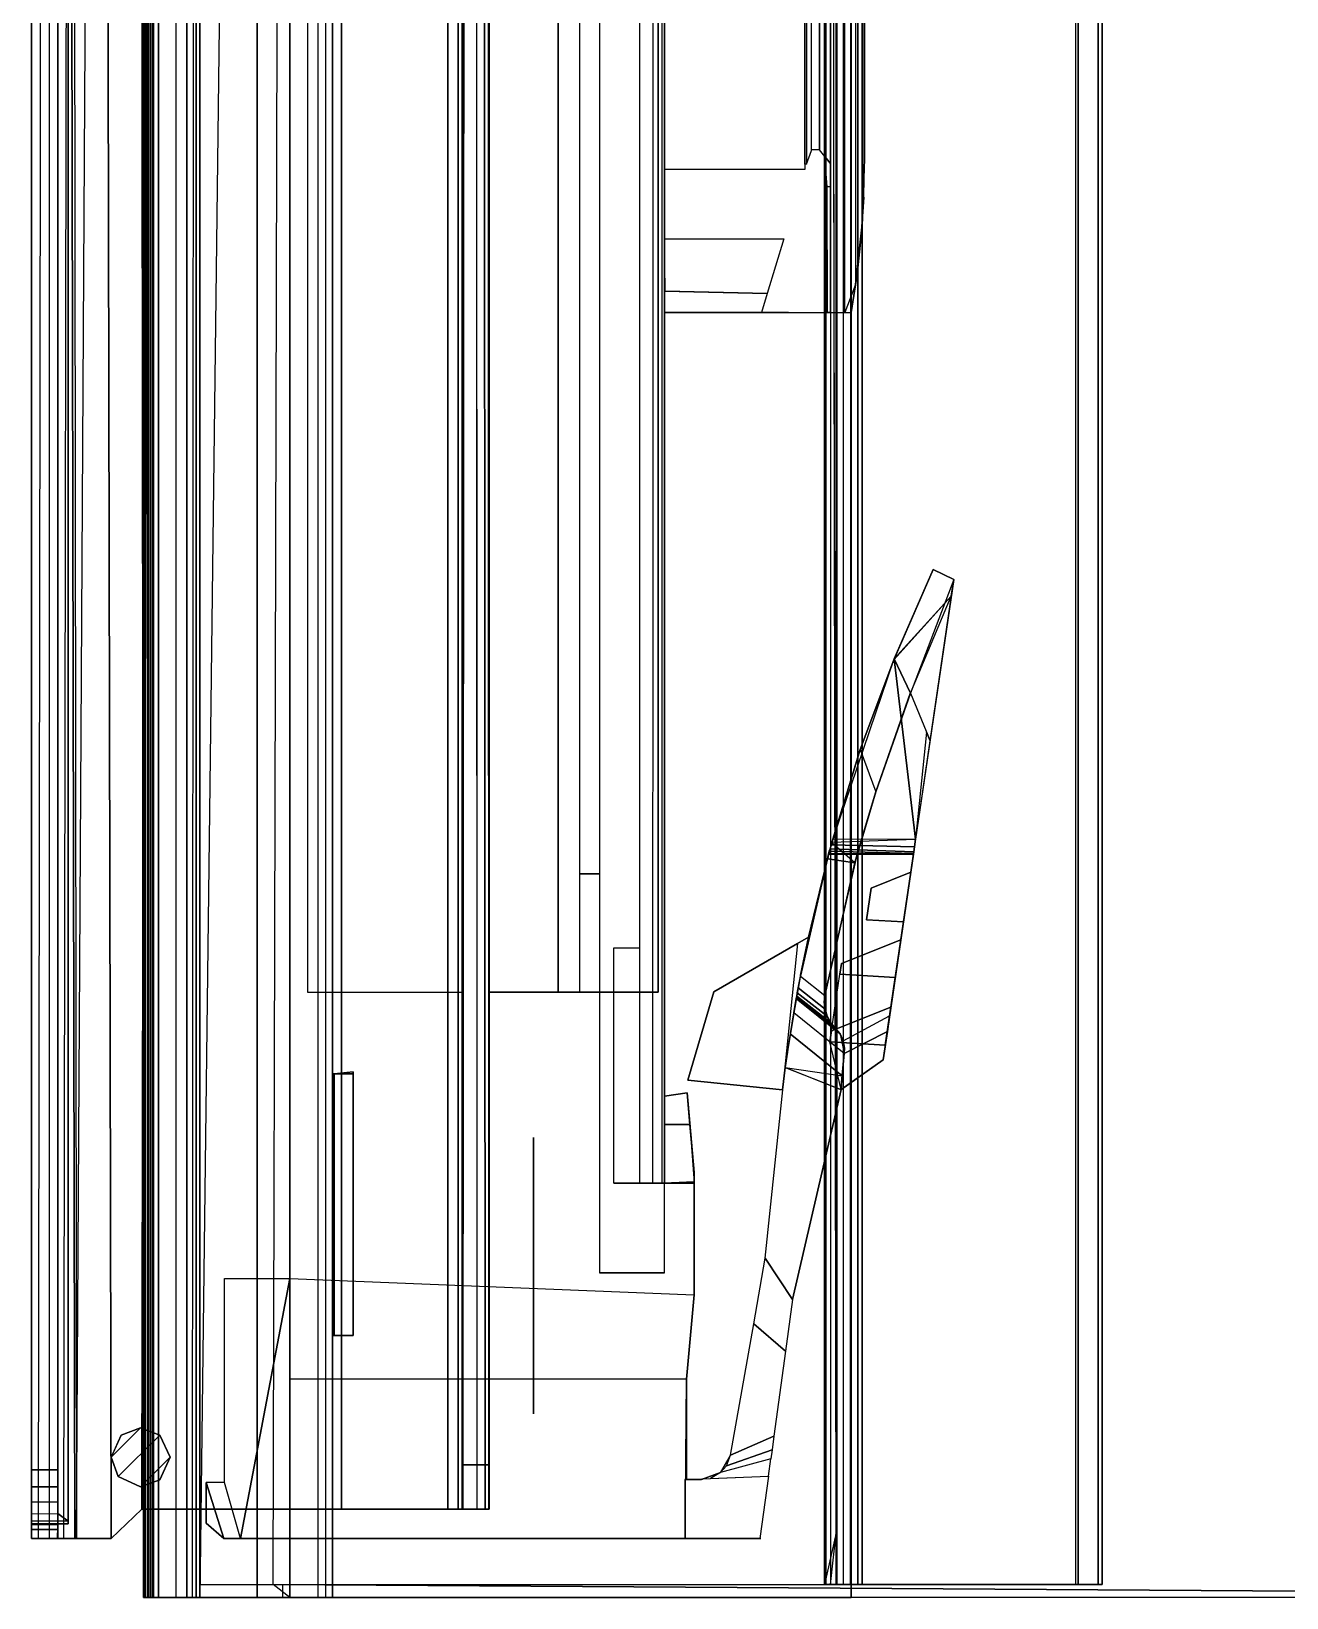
# Model space of a CAD drawing. Extents: x -13 to 157, y -487 to -35.
# Drawn here: x -13 to 72, y -486.6 to -380.6 of the extents above; entities that cross this region are included whole.
import ezdxf

# ---------------------------------------------------------------- set-up
doc = ezdxf.new("R2010")
doc.units = 0
doc.header["$MEASUREMENT"] = 0
doc.layers.add('3D', color=12, linetype='Continuous', true_color=0xca0707)

msp = doc.modelspace()

# ---------------------------------------------------------------- linework, layer by layer
at = {"layer": '3D'}
for points in [[(25.44, -34.61, 22.24), (25.44, -437.61, 22.24), (24.11, -437.61, 22.24), (24.16, -34.61, 22.24)], [(29.84, -34.61, 18.44), (25.44, -34.61, 18.44), (25.44, -464.61, 18.44), (29.84, -464.61, 18.44)], [(29.84, -34.61, 18.45), (25.44, -34.61, 18.45), (25.44, -464.61, 18.45), (29.84, -464.61, 18.45)], [(29.23, -34.61, 39.65), (28.14, -34.61, 40.04), (28.14, -458.54, 40.04), (29.06, -458.54, 39.77)], [(29.66, -458.54, 39.11), (29.06, -458.54, 39.77), (29.23, -34.61, 39.65), (29.66, -34.61, 39.11)], [(29.84, -34.61, 38.34), (29.66, -34.61, 39.11), (29.66, -458.54, 39.11), (29.84, -458.54, 38.34)], [(-1.63, -486.61, 41.64), (-1.63, -486.61, 31.21), (-1.63, -51.11, 31.21), (3.82, -44.5, 40.04)], [(-1.63, -486.61, 585.64), (-1.63, -486.61, 575.21), (-1.63, -51.11, 575.21), (3.82, -44.5, 584.04)], [(-5.43, -46.61, 584.53), (-5.93, -46.61, 656.85), (-5.43, -486.61, 656.61), (-5.43, -486.61, 584.53)], [(-5.43, -46.61, 23.82), (-5.43, -46.61, 150.61), (-5.43, -486.61, 150.61), (-5.43, -486.61, 40.53)], [(-5.14, -46.61, 151.32), (-5.43, -46.61, 150.61), (-5.43, -486.61, 150.61), (-5.14, -486.61, 151.32)], [(-5.43, -486.61, 23.82), (-4.93, -486.61, 23.31), (-4.93, -46.61, 23.31), (-5.43, -46.61, 23.82)], [(-5.43, -486.61, 26.84), (-5.43, -486.61, 38.1), (-5.43, -46.61, 38.1), (-5.43, -46.61, 23.82)], [(-5.43, -46.61, 38.1), (-5.39, -46.61, 38.41), (-5.39, -486.61, 38.41), (-5.43, -486.61, 38.1)], [(-5.39, -486.61, 40.22), (-5.43, -486.61, 40.53), (-5.43, -46.61, 40.53), (-5.39, -46.61, 40.22)], [(-5.43, -486.61, 23.82), (-5.43, -486.61, 26.84), (-4.42, -46.61, 26.91), (-4.42, -46.61, 23.82)], [(-5.14, -46.61, 657.32), (-5.43, -46.61, 656.61), (-5.43, -486.61, 656.61), (-5.14, -486.61, 657.32)], [(-5.43, -486.61, 567.82), (-4.93, -486.61, 567.31), (-4.93, -46.61, 567.31), (-5.43, -46.61, 567.82)], [(-5.43, -486.61, 570.84), (-5.43, -486.61, 582.1), (-5.43, -46.61, 582.1), (-5.43, -46.61, 567.82)], [(-5.43, -46.61, 582.1), (-5.39, -46.61, 582.41), (-5.39, -486.61, 582.41), (-5.43, -486.61, 582.1)], [(-5.39, -486.61, 584.22), (-5.43, -486.61, 584.53), (-5.43, -46.61, 584.53), (-5.39, -46.61, 584.22)], [(-5.43, -486.61, 567.82), (-5.43, -486.61, 570.84), (-4.42, -46.61, 570.91), (-4.42, -46.61, 567.82)], [(-5.39, -486.61, 38.41), (-5.27, -486.61, 38.7), (-5.27, -46.61, 38.7), (-5.39, -46.61, 38.41)], [(-5.27, -46.61, 39.93), (-5.39, -46.61, 40.22), (-5.39, -486.61, 40.22), (-5.27, -486.61, 39.93)], [(-5.39, -486.61, 582.41), (-5.27, -486.61, 582.7), (-5.27, -46.61, 582.7), (-5.39, -46.61, 582.41)], [(-5.27, -46.61, 583.93), (-5.39, -46.61, 584.22), (-5.39, -486.61, 584.22), (-5.27, -486.61, 583.93)], [(-5.27, -46.61, 38.7), (-5.08, -46.61, 38.95), (-5.08, -486.61, 38.95), (-5.27, -486.61, 38.7)], [(-5.08, -486.61, 39.67), (-5.27, -486.61, 39.93), (-5.27, -46.61, 39.93), (-5.08, -46.61, 39.68)], [(-5.27, -46.61, 582.7), (-5.08, -46.61, 582.95), (-5.08, -486.61, 582.95), (-5.27, -486.61, 582.7)], [(-5.08, -486.61, 583.67), (-5.27, -486.61, 583.93), (-5.27, -46.61, 583.93), (-5.08, -46.61, 583.68)], [(-4.43, -486.61, 151.61), (-5.14, -486.61, 151.32), (-5.14, -46.61, 151.32), (-4.43, -46.61, 151.62)], [(-4.43, -486.61, 657.61), (-5.14, -486.61, 657.32), (-5.14, -46.61, 657.32), (-4.43, -46.61, 657.62)], [(-5.08, -486.61, 38.95), (-4.83, -486.61, 39.14), (-4.83, -46.61, 39.14), (-5.08, -46.61, 38.95)], [(-4.83, -46.61, 39.49), (-5.08, -46.61, 39.68), (-5.08, -486.61, 39.67), (-4.83, -486.61, 39.49)], [(-5.08, -486.61, 582.95), (-4.83, -486.61, 583.14), (-4.83, -46.61, 583.14), (-5.08, -46.61, 582.95)], [(-4.83, -46.61, 583.49), (-5.08, -46.61, 583.68), (-5.08, -486.61, 583.67), (-4.83, -486.61, 583.49)], [(-4.93, -46.61, 23.31), (-4.42, -46.61, 23.82), (-4.42, -486.61, 23.82), (-4.93, -486.61, 23.31)], [(-4.93, -46.61, 567.31), (-4.42, -46.61, 567.82), (-4.42, -486.61, 567.82), (-4.93, -486.61, 567.31)], [(-4.83, -46.61, 39.14), (-4.76, -46.61, 39.21), (-4.76, -486.61, 39.21), (-4.83, -486.61, 39.14)], [(-4.76, -486.61, 39.41), (-4.83, -486.61, 39.49), (-4.83, -46.61, 39.49), (-4.76, -46.61, 39.41)], [(-4.83, -46.61, 583.14), (-4.76, -46.61, 583.21), (-4.76, -486.61, 583.21), (-4.83, -486.61, 583.14)], [(-4.76, -486.61, 583.41), (-4.83, -486.61, 583.49), (-4.83, -46.61, 583.49), (-4.76, -46.61, 583.41)], [(-4.76, -486.61, 39.21), (-4.73, -486.61, 39.31), (-4.73, -46.61, 39.31), (-4.76, -46.61, 39.21)], [(-4.73, -46.61, 39.31), (-4.76, -46.61, 39.41), (-4.76, -486.61, 39.41), (-4.73, -486.61, 39.31)], [(-4.76, -486.61, 583.21), (-4.73, -486.61, 583.31), (-4.73, -46.61, 583.31), (-4.76, -46.61, 583.21)], [(-4.73, -46.61, 583.31), (-4.76, -46.61, 583.41), (-4.76, -486.61, 583.41), (-4.73, -486.61, 583.31)], [(-4.43, -46.61, 151.62), (2.27, -46.81, 151.62), (2.27, -486.61, 151.61), (-4.43, -486.61, 151.61)], [(-4.43, -46.61, 657.62), (2.27, -46.81, 657.62), (2.27, -486.61, 657.61), (-4.43, -486.61, 657.61)], [(-4.42, -486.61, 26.91), (-3.23, -486.61, 26.91), (-3.23, -46.61, 26.91), (-4.42, -46.61, 26.91)], [(-4.42, -486.61, 23.82), (-4.42, -486.61, 26.91), (-4.42, -46.61, 26.91), (-4.42, -46.61, 23.82)], [(-4.42, -486.61, 570.91), (-3.23, -486.61, 570.91), (-3.23, -46.61, 570.91), (-4.42, -46.61, 570.91)], [(-4.42, -486.61, 567.82), (-4.42, -486.61, 570.91), (-4.42, -46.61, 570.91), (-4.42, -46.61, 567.82)], [(4.47, -46.61, 587.21), (139.47, -46.61, 587.21), (139.47, -486.61, 587.21), (3.35, -485.71, 586.11)], [(4.47, -46.61, 579.21), (139.47, -46.61, 579.21), (139.47, -486.61, 579.21), (3.35, -485.71, 578.11)], [(4.47, -46.61, 35.21), (139.47, -46.61, 35.21), (139.47, -486.61, 35.21), (3.35, -485.71, 34.11)], [(4.47, -46.61, 43.21), (139.47, -46.61, 43.21), (139.47, -486.61, 43.21), (3.35, -485.71, 42.11)], [(4.47, -46.61, 35.21), (4.47, -46.61, 43.21), (4.47, -486.61, 43.21), (4.47, -486.61, 35.21)], [(42.47, -46.61, 35.21), (4.47, -46.61, 35.21), (4.47, -486.61, 35.21), (42.47, -486.61, 35.21)], [(42.47, -486.61, 43.21), (4.47, -486.61, 43.21), (4.47, -46.61, 43.21), (42.47, -46.61, 43.21)], [(4.47, -46.61, 579.21), (4.47, -46.61, 587.21), (4.47, -486.61, 587.21), (4.47, -486.61, 579.21)], [(42.47, -46.61, 579.21), (4.47, -46.61, 579.21), (4.47, -486.61, 579.21), (42.47, -486.61, 579.21)], [(4.47, -46.61, 35.21), (4.47, -46.61, 43.21), (4.47, -486.61, 43.21), (4.47, -486.61, 35.21)], [(29.84, -46.61, 18.44), (29.84, -46.61, 38.34), (29.84, -458.54, 38.34), (29.84, -451.1, 18.44)], [(42.47, -46.61, 35.21), (42.47, -46.61, 43.21), (42.47, -486.61, 43.21), (42.47, -486.61, 35.21)], [(42.47, -46.61, 579.21), (42.47, -46.61, 587.21), (42.47, -486.61, 587.21), (42.47, -486.61, 579.21)], [(-3.22, -51.11, 26.96), (-2.5, -51.11, 30.22), (-2.5, -486.61, 30.21), (-3.23, -486.61, 26.91)], [(-3.22, -51.11, 570.96), (-2.5, -51.11, 574.22), (-2.5, -486.61, 574.21), (-3.23, -486.61, 570.91)], [(-2.5, -486.61, 30.21), (-1.88, -486.61, 30.55), (-1.88, -51.11, 30.55), (-2.5, -51.11, 30.22)], [(-2.15, -486.61, 30.34), (-2.5, -486.61, 30.21), (-2.5, -51.11, 30.22), (-1.88, -51.11, 30.55)], [(-2.5, -486.61, 574.21), (-1.88, -486.61, 574.55), (-1.88, -51.11, 574.55), (-2.5, -51.11, 574.22)], [(-2.15, -486.61, 574.34), (-2.5, -486.61, 574.21), (-2.5, -51.11, 574.22), (-1.88, -51.11, 574.55)], [(-1.88, -486.61, 30.55), (-1.63, -486.61, 31.21), (-1.63, -51.11, 31.21), (-1.88, -51.11, 30.55)], [(-1.88, -486.61, 574.55), (-1.63, -486.61, 575.21), (-1.63, -51.11, 575.21), (-1.88, -51.11, 574.55)], [(40.67, -59.21, 42.11), (-1.63, -59.21, 42.11), (-1.63, -485.71, 42.11), (40.67, -485.71, 42.11)], [(40.67, -59.21, 34.41), (40.67, -59.21, 42.11), (40.67, -485.71, 42.11), (40.67, -485.71, 34.41)], [(41.47, -482.22, 34.91), (40.67, -485.71, 34.41), (40.67, -59.21, 34.91), (40.67, -59.21, 34.41)], [(40.67, -59.21, 34.41), (40.77, -59.21, 33.91), (40.77, -485.71, 33.91), (40.67, -485.71, 34.41)], [(40.67, -59.21, 578.41), (40.67, -59.21, 586.11), (40.67, -485.71, 586.11), (40.67, -485.71, 578.41)], [(40.67, -485.71, 579.03), (40.67, -485.71, 578.41), (40.67, -59.21, 578.91), (40.67, -59.21, 578.41)], [(40.67, -59.21, 578.41), (40.77, -59.21, 577.91), (40.77, -485.71, 577.91), (40.67, -485.71, 578.41)], [(41.09, -485.71, 33.45), (41.47, -482.22, 34.91), (40.77, -59.21, 33.91), (41.09, -59.21, 33.45)], [(41.09, -485.71, 33.45), (40.77, -485.71, 33.91), (40.77, -59.21, 33.91), (41.09, -59.21, 33.45)], [(41.09, -485.71, 577.45), (41.47, -482.22, 578.91), (40.77, -59.21, 577.91), (41.09, -59.21, 577.45)], [(41.09, -485.71, 577.45), (40.77, -485.71, 577.91), (40.77, -59.21, 577.91), (41.09, -59.21, 577.45)], [(41.51, -59.21, 33.2), (41.09, -59.21, 33.45), (41.09, -485.71, 33.45), (41.51, -485.71, 33.2)], [(41.51, -59.21, 577.2), (41.09, -59.21, 577.45), (41.09, -485.71, 577.45), (41.51, -485.71, 577.2)], [(57.84, -59.21, 34.91), (41.47, -59.21, 34.91), (41.47, -485.71, 34.91), (57.84, -485.71, 34.91)], [(57.84, -59.21, 578.91), (41.47, -59.21, 578.91), (41.47, -485.71, 578.91), (57.84, -485.71, 578.91)], [(57.84, -485.71, 578.91), (41.47, -485.71, 578.91), (41.47, -59.21, 578.91), (57.84, -59.21, 578.91)], [(41.97, -59.21, 33.11), (41.51, -59.21, 33.2), (41.51, -485.71, 33.2), (41.97, -485.71, 33.11)], [(41.97, -59.21, 577.11), (41.51, -59.21, 577.2), (41.51, -485.71, 577.2), (41.97, -485.71, 577.11)], [(42.41, -485.71, 33.19), (41.97, -485.71, 33.11), (41.97, -59.21, 33.11), (42.5, -59.21, 33.23)], [(42.41, -485.71, 577.19), (41.97, -485.71, 577.11), (41.97, -59.21, 577.11), (42.5, -59.21, 577.23)], [(42.93, -59.21, 33.54), (42.5, -59.21, 33.23), (42.41, -485.71, 33.19), (42.93, -485.71, 33.54)], [(42.93, -59.21, 577.54), (42.5, -59.21, 577.23), (42.41, -485.71, 577.19), (42.93, -485.71, 577.54)], [(43.23, -59.21, 34.11), (42.93, -59.21, 33.54), (42.93, -485.71, 33.54), (43.23, -485.71, 34.11)], [(43.23, -59.21, 578.11), (42.93, -59.21, 577.54), (42.93, -485.71, 577.54), (43.23, -485.71, 578.11)], [(57.7, -59.21, 34.11), (43.23, -59.21, 34.11), (43.23, -485.71, 34.11), (57.7, -485.71, 34.11)], [(57.7, -59.21, 578.11), (43.23, -59.21, 578.11), (43.23, -485.71, 578.11), (57.7, -485.71, 578.11)], [(59.2, -485.71, 33.57), (57.7, -485.71, 34.11), (57.7, -59.21, 34.11), (59.2, -59.21, 33.57)], [(59.2, -485.71, 577.57), (57.7, -485.71, 578.11), (57.7, -59.21, 578.11), (59.2, -59.21, 577.57)], [(57.84, -59.21, 34.91), (59.47, -59.21, 34.32), (59.47, -485.71, 34.32), (57.84, -485.71, 34.91)], [(57.84, -59.21, 578.91), (59.47, -59.21, 578.32), (59.47, -485.71, 578.32), (57.84, -485.71, 578.91)], [(57.84, -59.21, 578.91), (59.47, -59.21, 578.32), (59.47, -485.71, 578.32), (57.84, -485.71, 578.91)], [(59.47, -485.71, 34.32), (59.2, -485.71, 33.57), (59.2, -59.21, 33.57), (59.47, -59.21, 34.32)], [(59.47, -485.71, 578.32), (59.2, -485.71, 577.57), (59.2, -59.21, 577.57), (59.47, -59.21, 578.32)], [(59.2, -485.71, 577.57), (59.47, -485.71, 578.32), (59.47, -59.21, 578.32), (59.2, -59.21, 577.57)], [(6.37, -486.61, 151.62), (2.27, -486.61, 151.61), (2.27, -62.81, 151.61), (6.37, -62.81, 151.61)], [(6.37, -486.61, 657.62), (2.27, -486.61, 657.61), (2.27, -62.81, 657.61), (6.37, -62.81, 657.61)], [(6.37, -486.61, 151.61), (6.92, -486.61, 151.45), (6.92, -62.81, 151.45), (6.37, -62.81, 151.61)], [(6.37, -486.61, 657.61), (6.92, -486.61, 657.45), (6.92, -62.81, 657.45), (6.37, -62.81, 657.61)], [(6.92, -62.81, 151.45), (7.37, -62.81, 150.61), (7.37, -486.61, 150.61), (6.92, -486.61, 151.45)], [(6.92, -62.81, 657.45), (7.37, -62.81, 656.61), (7.37, -486.61, 656.61), (6.92, -486.61, 657.45)], [(7.37, -486.61, 51.31), (7.37, -486.61, 150.61), (7.37, -62.81, 150.61), (7.37, -62.81, 51.31)], [(7.37, -486.61, 595.31), (7.37, -486.61, 656.61), (7.37, -62.81, 656.61), (7.37, -62.81, 595.31)], [(16.34, -89.61, 16.82), (5.66, -89.61, 16.82), (5.66, -445.61, 16.82), (16.17, -445.61, 16.82)], [(22.63, -89.61, 15.13), (22.63, -89.61, 16.82), (22.63, -445.61, 16.82), (22.63, -445.61, 15.13)], [(29.41, -445.61, 16.62), (24.11, -445.61, 16.62), (24.11, -89.61, 16.62), (29.41, -89.61, 16.62)], [(29.41, -445.61, 15.13), (29.41, -445.61, 16.62), (29.41, -89.61, 16.62), (29.41, -89.61, 15.13)], [(29.84, -146.61, 39.54), (39.34, -146.61, 39.54), (39.34, -389.93, 39.54), (29.84, -389.93, 39.54)], [(39.34, -146.61, 28.96), (39.46, -146.61, 27.9), (39.46, -389.56, 27.9), (39.34, -389.56, 28.96)], [(39.46, -389.56, 27.9), (39.79, -388.64, 26.89), (39.79, -146.61, 26.89), (39.46, -146.61, 27.9)], [(39.79, -146.61, 26.89), (40.33, -146.61, 25.98), (40.33, -388.59, 25.98), (39.79, -388.59, 26.89)], [(40.32, -146.61, 26), (41.05, -146.61, 25.19), (41.05, -389.49, 25.19), (40.33, -388.59, 25.98)], [(41.05, -399.61, 25.19), (42.04, -399.61, 24.12), (42.04, -146.61, 24.12), (41.05, -146.61, 25.19)], [(42.04, -146.61, 24.12), (42.78, -146.61, 22.87), (42.78, -397.71, 22.87), (42.04, -399.61, 24.12)], [(43.22, -146.61, 21.57), (42.78, -146.61, 22.87), (42.78, -397.71, 22.87), (43.24, -393.42, 21.46)], [(43.24, -393.42, 21.46), (43.39, -389.2, 20.04), (43.39, -146.61, 20.04), (43.22, -146.61, 21.57)], [(43.39, -146.61, 20.04), (43.39, -146.61, 15.44), (43.39, -377.56, 15.44), (43.39, -389.2, 19.13)], [(-13.03, -482.61, 18.01), (-13.03, -482.61, 25.14), (-13.03, -182.61, 25.14), (-13.03, -182.61, 18.01)], [(-13.03, -182.61, 25.14), (-13.03, -183.23, 26.3), (-13.03, -481.99, 26.3), (-13.03, -482.61, 25.14)], [(-12.56, -482.61, 15.94), (-13.03, -482.61, 18.01), (-13.03, -182.61, 18.01), (-12.15, -182.61, 15.24)], [(-13.03, -481.99, 26.3), (-13.03, -481.66, 27.56), (-13.03, -183.57, 27.56), (-13.03, -183.23, 26.3)], [(-12.56, -482.61, 15.94), (-11.81, -482.61, 14.81), (-11.82, -182.61, 14.94), (-12.15, -182.61, 15.24)], [(-11.82, -182.61, 14.94), (-10.67, -182.61, 13.88), (-10.08, -482.61, 13.59), (-11.81, -482.61, 14.81)], [(-10.86, -482.61, 16.56), (-11.23, -482.61, 18.01), (-11.23, -182.61, 18.01), (-10.35, -182.61, 15.89)], [(-11.23, -182.61, 18.01), (-11.23, -183.61, 29.16), (-11.23, -481.61, 29.16), (-11.23, -482.61, 18.01)], [(-10.86, -482.61, 16.56), (-9.97, -482.61, 15.57), (-8.23, -182.61, 15.01), (-10.35, -182.61, 15.89)], [(-10.67, -182.61, 13.88), (-8.23, -182.61, 13.21), (-7.62, -482.61, 13.21), (-10.08, -482.61, 13.59)], [(-9.97, -482.61, 15.57), (-7.62, -482.61, 15.01), (-8.23, -182.61, 15.01), (-10.35, -182.62, 15.89)], [(-7.62, -482.61, 15.01), (-5.54, -480.61, 15.01), (-5.03, -182.61, 15.01), (-8.23, -182.61, 15.01)], [(-7.62, -482.61, 13.21), (-5.54, -480.61, 13.21), (-5.03, -182.61, 13.21), (-8.23, -182.61, 13.21)], [(15.17, -480.61, 15.01), (15.17, -182.61, 15.01), (7.97, -182.61, 15.01), (7.97, -480.61, 15.01)], [(15.17, -480.61, 13.21), (15.17, -182.61, 13.21), (7.97, -182.61, 13.21), (7.97, -480.61, 13.21)], [(15.88, -182.61, 15.31), (15.17, -182.61, 15.01), (15.17, -480.61, 15.01), (15.88, -480.61, 15.31)], [(16.36, -182.61, 13.48), (15.17, -182.61, 13.21), (15.17, -480.61, 13.21), (16.18, -480.61, 13.4)], [(15.88, -480.61, 15.31), (16.15, -480.61, 15.83), (16.15, -182.61, 15.83), (15.88, -182.61, 15.31)], [(16.17, -480.61, 16.66), (16.15, -480.61, 15.83), (16.15, -182.61, 15.83), (16.15, -182.61, 16.82)], [(17.09, -182.61, 14.01), (16.36, -182.61, 13.48), (16.18, -480.61, 13.4), (17.15, -480.61, 14.03)], [(17.7, -480.61, 14.82), (17.15, -480.61, 14.03), (17.1, -182.61, 13.99), (17.56, -182.61, 14.56)], [(17.94, -480.61, 15.61), (17.7, -480.61, 14.82), (17.56, -182.61, 14.56), (17.87, -182.61, 15.29)], [(17.97, -480.61, 16.66), (17.94, -480.61, 15.61), (17.87, -182.61, 15.29), (17.97, -182.61, 16.01)], [(-13.03, -183.57, 27.56), (-13.03, -183.61, 29.26), (-13.03, -481.61, 28.99), (-13.03, -481.66, 27.56)], [(-13.03, -183.61, 55.71), (-13.03, -183.61, 29.26), (-13.03, -481.61, 28.99), (-13.03, -481.61, 55.71)], [(-13.03, -183.78, 57), (-13.03, -183.61, 55.71), (-13.03, -481.61, 55.71), (-13.03, -481.44, 57)], [(-13.03, -481.61, 28.99), (-13.03, -481.61, 55.71), (-13.03, -183.61, 55.71), (-13.03, -183.61, 29.26)], [(-13.03, -481.44, 57), (-13.03, -480.94, 58.21), (-13.03, -184.28, 58.21), (-13.03, -183.78, 57)], [(-13.03, -185.08, 59.25), (-13.03, -184.28, 58.21), (-13.03, -480.94, 58.21), (-13.03, -480.15, 59.25)], [(-10.53, -481.44, 57), (-11.23, -480.91, 58.26), (-11.23, -184.28, 58.21), (-10.53, -183.78, 57)], [(-11.23, -480.91, 58.26), (-11.23, -480.15, 59.25), (-11.23, -185.08, 59.25), (-11.23, -184.28, 58.21)], [(-10.53, -183.61, 30.42), (-10.53, -183.61, 55.71), (-10.53, -481.61, 55.71), (-10.53, -481.61, 30.42)], [(-10.53, -481.61, 55.71), (-10.53, -481.44, 57), (-10.53, -183.78, 57), (-10.53, -183.61, 55.71)], [(-13.03, -479.11, 60.04), (-13.03, -480.15, 59.25), (-13.03, -185.08, 59.25), (-13.03, -186.11, 60.04)], [(-11.23, -185.08, 59.25), (-11.23, -186.11, 60.04), (-11.23, -479.11, 60.04), (-11.23, -480.15, 59.25)], [(-13.03, -477.95, 60.71), (-13.03, -479.11, 60.04), (-13.03, -186.11, 60.04), (-13.03, -187.27, 60.71)], [(-11.23, -479.11, 60.04), (-11.23, -477.95, 60.71), (-11.23, -187.27, 60.71), (-11.23, -186.11, 60.04)], [(-11.23, -477.95, 60.71), (-13.03, -477.95, 60.71), (-13.03, -187.27, 60.71), (-11.23, -187.27, 60.71)], [(-5.54, -480.61, 15.01), (7.97, -480.61, 15.01), (7.97, -205.11, 15.01), (-5.03, -205.11, 15.01)], [(-5.54, -480.61, 13.21), (7.97, -480.61, 13.21), (7.97, -205.11, 13.21), (-5.03, -205.11, 13.21)], [(41.05, -389.49, 25.19), (41.05, -391.08, 25.19), (40.86, -391.1, 25.37), (40.69, -389.04, 25.59)], [(43.39, -389.2, 19.13), (43.39, -389.2, 20.04), (43.3, -391.84, 20.93), (43.34, -391.79, 19.95)], [(41.05, -391.08, 25.19), (41.05, -399.61, 25.19), (40.87, -399.61, 25.36), (40.86, -391.1, 25.37)], [(43.34, -391.79, 19.95), (43.16, -394.42, 20.79), (43.17, -394.41, 21.79), (43.3, -391.84, 20.93)], [(43.16, -394.42, 20.79), (42.88, -397, 21.61), (42.88, -397, 22.64), (43.17, -394.41, 21.79)], [(29.89, -398.15, 38.07), (29.84, -394.61, 39.54), (37.92, -394.61, 39.54), (36.79, -398.32, 37.89)], [(42.48, -399.61, 22.44), (42.48, -399.61, 23.46), (42.88, -397, 22.64), (42.88, -397, 21.61)], [(29.84, -399.61, 34.54), (29.84, -398.15, 38.07), (36.79, -398.32, 37.89), (36.4, -399.61, 34.54)], [(34.11, -399.61, 22.44), (36.4, -399.61, 27.36), (29.84, -399.61, 28.49), (29.84, -399.61, 22.44)], [(36.4, -399.61, 27.36), (36.4, -399.61, 34.54), (29.84, -399.61, 34.54), (29.84, -399.61, 28.49)], [(36.58, -399.61, 26.55), (36.4, -399.61, 27.36), (34.11, -399.61, 22.44), (34.92, -399.61, 22.44)], [(37.03, -399.61, 25.93), (36.58, -399.61, 26.55), (34.92, -399.61, 22.44), (35.37, -399.61, 22.44)], [(38.24, -399.61, 25.37), (37.03, -399.61, 25.93), (35.37, -399.61, 22.44), (36.45, -399.61, 22.44)], [(40.87, -399.61, 22.44), (40.87, -399.62, 25.36), (38.24, -399.61, 25.37), (36.45, -399.61, 22.44)], [(42.48, -399.61, 23.46), (40.87, -399.62, 25.36), (40.87, -399.61, 22.44), (42.48, -399.61, 22.44)], [(49.43, -417.67, 15.64), (48.03, -417.01, 15.64), (45.36, -423.11, 15.64), (49.26, -418.8, 15.64)], [(48.03, -417.01, 15.64), (48.03, -417.01, 30.31), (45.39, -423.04, 30.31), (45.39, -423.04, 15.64)], [(48.03, -417.01, 30.31), (49.43, -417.67, 30.31), (46.84, -435.27, 30.31), (45.39, -423.04, 30.31)], [(46.49, -425.37, 15.64), (47.82, -428.61, 30.31), (49.43, -417.67, 30.31), (49.43, -417.67, 15.64)], [(49.43, -417.67, 30.31), (48.03, -417.01, 30.31), (48.03, -417.01, 15.64), (49.43, -417.67, 15.64)], [(45.39, -423.04, 15.64), (46.49, -425.37, 15.64), (49.26, -418.8, 15.64), (45.39, -423.04, 15.64)], [(46.84, -435.27, 30.31), (41.23, -435.28, 30.34), (45.39, -423.04, 30.31), (46.84, -435.27, 30.31)], [(46.49, -425.37, 15.64), (45.39, -423.04, 15.64), (43.1, -429.2, 15.64), (44.14, -432.06, 15.64)], [(45.36, -423.11, 15.64), (43.1, -429.2, 15.64), (43.1, -429.2, 30.31), (45.39, -423.04, 30.31)], [(44.14, -432.06, 15.64), (44.14, -432.05, 28.24), (46.5, -425.32, 28.24), (46.49, -425.37, 15.64)], [(46.84, -435.27, 28.24), (46.85, -435.27, 30.31), (47.82, -428.61, 30.31), (47.57, -428.01, 27.61)], [(42.73, -436.86, 15.64), (41.16, -435.51, 15.64), (43.1, -429.2, 15.64), (44.14, -432.06, 15.64)], [(43.1, -429.2, 15.64), (41.16, -435.51, 15.64), (41.17, -435.48, 30.34), (43.1, -429.2, 30.31)], [(44.14, -432.06, 15.64), (42.73, -436.86, 15.64), (42.98, -435.95, 28.24), (44.14, -432.05, 28.24)], [(41.16, -435.51, 15.64), (40.87, -436.59, 15.64), (42.73, -436.86, 15.64), (41.16, -435.51, 15.64)], [(41.16, -435.51, 15.64), (41.17, -435.46, 30.34), (40.95, -436.27, 31.31), (40.9, -436.6, 15.64)], [(46.77, -435.78, 30.46), (46.72, -436.12, 30.78), (41.05, -435.92, 30.89), (41.12, -435.64, 30.55)], [(46.84, -435.27, 30.31), (46.77, -435.78, 30.46), (41.12, -435.64, 30.55), (41.17, -435.46, 30.34)], [(46.72, -436.12, 30.78), (46.77, -435.78, 30.46), (46.77, -435.78, 28.24), (46.72, -436.12, 28.24)], [(46.76, -435.78, 30.46), (46.84, -435.27, 30.31), (46.84, -435.27, 28.24), (46.77, -435.78, 28.24)], [(40.87, -436.59, 15.64), (39.04, -444.53, 19.31), (40.7, -445.84, 19.79), (42.73, -436.86, 15.64)], [(40.87, -436.59, 15.64), (40.95, -436.26, 41.01), (39.58, -441.9, 41.01), (39.58, -441.9, 18.1)], [(40.7, -445.84, 19.79), (40.7, -445.84, 28.24), (42.98, -435.95, 28.24), (42.73, -436.86, 15.64)], [(46.7, -436.23, 31.01), (46.69, -436.27, 31.31), (40.95, -436.27, 31.32), (41, -436.08, 31.08)], [(46.69, -436.27, 31.31), (46.69, -436.26, 41.01), (40.95, -436.26, 41.01), (40.95, -436.27, 31.32)], [(46.72, -436.12, 30.78), (46.7, -436.23, 31.01), (41, -436.08, 31.08), (41.05, -435.92, 30.89)], [(46.51, -437.5, 30.1), (46.51, -437.5, 41.01), (46.7, -436.26, 41.01), (46.69, -436.27, 31.31)], [(46.51, -437.5, 28.24), (46.51, -437.5, 30.1), (46.69, -436.27, 31.31), (46.69, -436.27, 28.24)], [(46.69, -436.27, 28.24), (46.69, -436.27, 31.31), (46.72, -436.12, 30.78), (46.72, -436.12, 28.24)], [(24.11, -437.61, 18.45), (24.11, -437.61, 22.24), (25.44, -437.61, 22.24), (25.44, -437.61, 18.45)], [(43.51, -440.71, 30.1), (43.83, -438.57, 30.1), (46.51, -437.5, 30.1), (46.02, -440.86, 30.1)], [(43.83, -438.57, 30.1), (43.83, -438.57, 41.01), (46.51, -437.5, 41.01), (46.51, -437.5, 30.1)], [(44.85, -448.84, 28.24), (44.79, -449.2, 30.1), (46.51, -437.5, 30.1), (46.51, -437.5, 28.24)], [(43.51, -440.71, 30.1), (43.51, -440.71, 41.01), (43.83, -438.57, 41.01), (43.83, -438.57, 30.1)], [(43.51, -440.71, 30.1), (43.51, -440.71, 41.01), (46.02, -440.86, 41.01), (46.02, -440.86, 30.1)], [(45.84, -442.07, 30.1), (45.84, -442.07, 41.01), (46.02, -440.86, 41.01), (46.02, -440.86, 30.1)], [(39.58, -441.9, 30.01), (39.58, -441.9, 41.01), (38.84, -442.33, 41.01), (38.84, -442.33, 30.01)], [(39.58, -441.9, 18.1), (39.04, -444.53, 19.31), (39.06, -444.46, 30.01), (39.58, -441.9, 30.01)], [(45.46, -444.63, 30.1), (41.71, -444.41, 30.1), (41.82, -443.67, 30.1), (45.84, -442.07, 30.1)], [(45.84, -442.07, 30.1), (41.82, -443.67, 30.1), (41.82, -443.67, 41.01), (45.84, -442.07, 41.01)], [(28.14, -458.54, 40.04), (26.42, -458.54, 40.04), (26.42, -442.61, 40.04), (28.14, -442.61, 40.04)], [(38.84, -442.33, 36.24), (37.83, -452.22, 36.24), (31.43, -451.58, 36.24), (33.18, -445.59, 36.24)], [(38.84, -442.33, 30.01), (38.84, -442.33, 36.24), (33.18, -445.59, 36.24), (33.18, -445.59, 30.01)], [(41.71, -444.41, 30.1), (41.71, -444.41, 41.01), (41.82, -443.67, 41.01), (41.82, -443.67, 30.1)], [(39.06, -444.46, 30.01), (38.59, -447.04, 30.01), (38.59, -447.01, 20.45), (39.04, -444.53, 19.31)], [(40.71, -446.77, 20.2), (40.86, -447.25, 20.4), (38.83, -445.66, 19.83), (38.89, -445.33, 19.68)], [(40.7, -445.84, 19.79), (40.71, -446.77, 20.2), (38.89, -445.33, 19.68), (39.04, -444.53, 19.31)], [(45.17, -446.64, 30.1), (41.15, -448.24, 30.1), (41.71, -444.41, 30.1), (45.46, -444.63, 30.1)], [(45.46, -444.63, 30.1), (41.71, -444.41, 30.1), (41.71, -444.41, 41.01), (45.46, -444.63, 41.01)], [(45.17, -446.64, 30.1), (45.17, -446.64, 41.01), (45.46, -444.63, 41.01), (45.46, -444.63, 30.1)], [(16.17, -477.61, 18.45), (16.17, -477.61, 16.66), (16.17, -445.61, 16.82), (16.17, -445.61, 18.45)], [(17.97, -477.61, 18.45), (17.97, -477.61, 16.66), (17.97, -445.61, 16.82), (17.97, -445.61, 18.45)], [(17.97, -445.61, 16.82), (17.97, -445.61, 18.45), (24.11, -445.61, 18.45), (24.11, -445.61, 16.82)], [(22.63, -445.61, 16.82), (24.11, -445.61, 16.82), (24.11, -445.61, 15.13), (22.63, -445.61, 15.13)], [(24.11, -445.61, 15.13), (24.11, -445.61, 16.62), (29.41, -445.61, 16.62), (29.41, -445.61, 15.13)], [(33.18, -445.59, 30.01), (33.18, -445.59, 36.24), (31.43, -451.58, 36.24), (31.43, -451.58, 30.01)], [(41.73, -448.45, 20.88), (42.01, -449.78, 21.46), (38.59, -447.01, 20.45), (38.76, -446.04, 20)], [(41.43, -448.08, 20.74), (41.73, -448.45, 20.88), (38.76, -446.04, 20), (38.78, -445.96, 19.96)], [(41.1, -447.7, 20.59), (41.43, -448.08, 20.74), (38.78, -445.96, 19.96), (38.8, -445.88, 19.93)], [(40.86, -447.25, 20.4), (41.1, -447.7, 20.59), (38.79, -445.88, 19.93), (38.83, -445.66, 19.83)], [(40.66, -446.29, 19.99), (40.66, -446.29, 28.24), (40.67, -446.07, 28.24), (40.67, -446.07, 19.89)], [(40.71, -446.77, 20.2), (40.71, -446.79, 28.24), (40.66, -446.29, 28.24), (40.66, -446.29, 19.99)], [(40.7, -445.84, 19.79), (40.67, -446.07, 19.89), (40.67, -446.07, 28.24), (40.7, -445.84, 28.24)], [(38.59, -447.04, 30.01), (38.18, -449.64, 30.01), (38.17, -449.67, 21.66), (38.59, -447.01, 20.45)], [(42.01, -449.78, 21.46), (38.59, -447.01, 20.45), (38.36, -448.45, 21.11), (41.87, -451.28, 22.14)], [(40.86, -447.27, 20.41), (40.86, -447.26, 28.24), (40.71, -446.79, 28.24), (40.71, -446.77, 20.2)], [(41.1, -447.7, 20.59), (41.1, -447.69, 28.24), (40.86, -447.26, 28.24), (40.86, -447.27, 20.41)], [(44.79, -449.2, 30.1), (41.04, -448.98, 30.1), (41.15, -448.24, 30.1), (45.17, -446.64, 30.1)], [(45.17, -446.64, 30.1), (41.15, -448.24, 30.1), (41.15, -448.24, 41.01), (45.17, -446.64, 41.01)], [(44.93, -448.27, 28.24), (42.01, -449.78, 28.24), (41.94, -448.91, 28.24), (45.08, -447.23, 28.24)], [(41.87, -451.28, 22.14), (38.36, -448.45, 21.11), (38.02, -450.71, 22.14), (41.87, -451.28, 22.14)], [(41.04, -448.98, 30.1), (41.04, -448.98, 41.01), (41.15, -448.24, 41.01), (41.15, -448.24, 30.1)], [(41.43, -448.08, 20.74), (41.43, -448.08, 28.24), (41.1, -447.69, 28.24), (41.1, -447.7, 20.59)], [(41.73, -448.45, 20.88), (41.73, -448.45, 28.24), (41.43, -448.08, 28.24), (41.43, -448.08, 20.74)], [(41.73, -448.45, 20.88), (41.94, -448.92, 21.08), (41.94, -448.91, 28.24), (41.74, -448.46, 28.24)], [(41.78, -452.23, 28.24), (42.01, -449.78, 28.24), (44.93, -448.27, 28.24), (44.64, -450.21, 28.24)], [(41.04, -448.98, 30.1), (41.04, -448.98, 41.01), (44.79, -449.2, 41.01), (44.79, -449.2, 30.1)], [(41.81, -452.21, 41.01), (41.04, -448.98, 41.01), (44.79, -449.2, 41.01), (44.64, -450.21, 41.01)], [(42.03, -449.4, 21.29), (42.03, -449.4, 28.24), (41.94, -448.91, 28.24), (41.94, -448.92, 21.08)], [(42.01, -449.78, 21.46), (42.01, -449.78, 28.24), (42.03, -449.42, 28.24), (42.03, -449.4, 21.29)], [(44.79, -449.2, 30.1), (44.64, -450.21, 30.34), (44.64, -450.21, 28.24), (44.85, -448.84, 28.24)], [(38.17, -449.67, 21.66), (38.02, -450.71, 22.14), (38.02, -450.71, 30.01), (38.18, -449.64, 30.01)], [(41.78, -452.23, 28.24), (44.64, -450.21, 28.24), (44.64, -450.21, 41.01), (41.81, -452.21, 41.01)], [(41.87, -451.28, 22.14), (41.81, -452.21, 28.34), (42.01, -449.78, 28.24), (42.01, -449.78, 21.46)], [(8.77, -451.01, 56.85), (7.47, -451.15, 56.71), (7.37, -451.15, 101.71), (8.77, -451.15, 101.71)], [(8.77, -451.01, 600.85), (7.47, -451.15, 600.71), (7.37, -451.15, 645.71), (8.77, -451.15, 645.71)], [(7.37, -468.87, 101.71), (8.77, -468.87, 101.71), (8.77, -451.15, 101.71), (7.37, -451.15, 101.71)], [(7.47, -468.87, 56.71), (7.37, -468.87, 101.71), (7.37, -451.15, 101.71), (7.47, -451.15, 56.71)], [(8.77, -451.15, 101.71), (7.37, -451.15, 101.71), (7.37, -468.87, 101.71), (8.77, -468.87, 101.71)], [(7.37, -468.87, 645.71), (8.77, -468.87, 645.71), (8.77, -451.15, 645.71), (7.37, -451.15, 645.71)], [(7.47, -468.87, 600.71), (7.37, -468.87, 645.71), (7.37, -451.15, 645.71), (7.47, -451.15, 600.71)], [(8.77, -451.15, 645.71), (7.37, -451.15, 645.71), (7.37, -468.87, 645.71), (8.77, -468.87, 645.71)], [(8.77, -468.87, 56.71), (7.47, -468.87, 56.71), (7.47, -451.15, 56.71), (8.77, -451.01, 56.85)], [(8.77, -468.87, 600.71), (7.47, -468.87, 600.71), (7.47, -451.15, 600.71), (8.77, -451.01, 600.85)], [(8.77, -468.87, 101.71), (8.77, -451.15, 101.71), (8.77, -451.01, 56.85), (8.77, -468.87, 56.71)], [(8.77, -468.87, 645.71), (8.77, -451.15, 645.71), (8.77, -451.01, 600.85), (8.77, -468.87, 600.71)], [(31.43, -451.58, 30.01), (31.43, -451.58, 36.24), (37.83, -452.23, 36.24), (37.83, -452.22, 30.01)], [(38.51, -466.42, 22.14), (36.66, -463.63, 22.14), (38.02, -450.71, 22.14), (41.81, -452.21, 22.14)], [(38.02, -450.71, 30.01), (37.83, -452.22, 30.01), (37.83, -452.22, 22.14), (38.02, -450.71, 22.14)], [(41.78, -452.23, 22.14), (38.02, -450.71, 22.14), (41.87, -451.28, 22.14), (41.78, -452.23, 22.14)], [(31.37, -452.43, 36.24), (31.56, -454.57, 36.24), (29.84, -454.57, 36.24), (29.84, -452.66, 36.24)], [(30.61, -452.54, 18.45), (30.61, -452.54, 36.24), (29.84, -452.66, 36.24), (29.84, -452.66, 18.45)], [(31.37, -452.43, 18.45), (31.37, -452.43, 36.24), (30.61, -452.55, 36.24), (30.61, -452.54, 18.45)], [(31.37, -452.43, 18.45), (31.84, -457.83, 18.45), (31.84, -457.83, 38.12), (31.56, -454.57, 36.24)], [(31.37, -452.43, 18.45), (31.37, -452.43, 36.24), (31.56, -454.57, 36.24), (31.37, -452.43, 18.45)], [(38.51, -466.42, 22.14), (38.51, -466.42, 41.01), (41.81, -452.21, 41.01), (41.81, -452.21, 22.14)], [(41.81, -452.21, 22.14), (41.78, -452.23, 22.14), (41.78, -452.23, 28.24), (41.81, -452.21, 28.24)], [(29.84, -454.57, 36.24), (31.56, -454.57, 36.24), (31.84, -458.52, 38.52), (29.84, -458.54, 38.53)], [(20.97, -474.16, 37.31), (20.97, -474.16, 42.11), (20.97, -455.46, 42.11), (20.97, -455.46, 37.31)], [(31.84, -466.11, 18.45), (31.84, -457.83, 18.45), (31.84, -457.83, 38.12), (31.84, -466.11, 38.12)], [(31.84, -457.83, 38.12), (31.84, -458.54, 38.12), (31.84, -458.54, 38.53), (31.84, -457.83, 38.12)], [(26.42, -458.54, 40.04), (26.42, -458.54, 41.01), (28.28, -458.54, 41.01), (28.14, -458.54, 40.04)], [(28.14, -458.54, 40.04), (28.28, -458.54, 41.01), (29.48, -458.54, 41.01), (29.06, -458.54, 39.77)], [(29.66, -458.54, 39.11), (29.73, -458.54, 39.21), (29.48, -458.54, 41.01), (29.06, -458.54, 39.77)], [(29.84, -458.54, 38.34), (29.84, -458.54, 38.53), (29.8, -458.54, 41.01), (29.48, -458.54, 41.01)], [(29.84, -458.54, 38.43), (29.66, -458.54, 39.11), (29.73, -458.54, 39.21), (29.84, -458.54, 38.43)], [(31.84, -458.54, 38.53), (31.84, -458.45, 41.01), (29.8, -458.54, 41.01), (29.84, -458.54, 38.53)], [(31.84, -466.11, 38.12), (31.84, -466.11, 41.01), (31.84, -458.46, 40.76), (31.84, -458.54, 38.12)], [(38.03, -469.93, 22.14), (35.88, -468.07, 22.14), (36.66, -463.63, 22.14), (38.51, -466.42, 22.14)], [(1.13, -482.61, 18.45), (0.04, -478.81, 18.45), (0.04, -465.01, 18.45), (4.47, -465.01, 18.45)], [(4.47, -465.01, 18.45), (4.47, -482.61, 18.45), (1.13, -482.61, 18.45), (4.47, -465.01, 18.45)], [(4.47, -471.83, 18.45), (4.47, -465.01, 18.45), (31.84, -466.11, 18.45), (31.34, -471.83, 18.45)], [(29.84, -464.61, 18.44), (29.84, -464.61, 18.45), (25.44, -464.61, 18.45), (25.44, -464.61, 18.44)], [(31.34, -471.83, 18.45), (31.84, -466.11, 18.45), (31.84, -466.11, 41.01), (31.34, -471.83, 41.01)], [(37.25, -475.68, 22.14), (34.31, -476.96, 22.14), (35.88, -468.07, 22.14), (38.03, -469.93, 22.14)], [(7.47, -468.87, 56.71), (8.77, -468.87, 57.71), (8.77, -468.87, 101.71), (7.37, -468.87, 101.71)], [(7.47, -468.87, 600.71), (8.77, -468.87, 601.71), (8.77, -468.87, 645.71), (7.37, -468.87, 645.71)], [(7.47, -468.87, 56.71), (8.77, -468.87, 57.71), (8.77, -468.86, 56.71), (7.47, -468.87, 56.71)], [(7.47, -468.87, 600.71), (8.77, -468.87, 601.71), (8.77, -468.86, 600.71), (7.47, -468.87, 600.71)], [(4.47, -482.61, 18.45), (31.25, -482.61, 18.45), (31.34, -471.83, 18.45), (4.47, -471.83, 18.45)], [(31.34, -478.61, 18.45), (31.34, -478.61, 22.14), (31.34, -471.83, 21.63), (31.34, -471.83, 18.45)], [(-7.63, -477.11, 11.71), (-7.16, -478.4, 11.71), (-4.33, -475.6, 11.71), (-5.63, -475.11, 11.71)], [(-7.63, -477.11, 11.71), (-5.63, -475.11, 11.71), (-6.96, -475.62, 11.71), (-7.63, -477.11, 11.71)], [(-7.63, -477.13, 13.21), (-6.96, -475.62, 13.21), (-6.96, -475.62, 11.71), (-7.63, -477.11, 11.71)], [(-3.63, -477.11, 11.71), (-4.33, -475.6, 11.71), (-7.16, -478.4, 11.71), (-5.63, -479.11, 11.71)], [(-6.96, -475.62, 11.71), (-5.63, -475.11, 11.71), (-5.63, -475.11, 13.21), (-6.96, -475.62, 13.21)], [(-4.33, -475.6, 13.21), (-5.63, -475.11, 13.21), (-5.63, -475.11, 11.71), (-4.33, -475.6, 11.71)], [(-3.63, -477.11, 13.21), (-4.33, -475.6, 13.21), (-4.33, -475.6, 11.71), (-3.63, -477.11, 11.71)], [(37.12, -476.6, 22.14), (34.03, -477.69, 22.14), (34.31, -476.96, 22.14), (37.25, -475.68, 22.14)], [(-7.16, -478.4, 11.71), (-7.63, -477.11, 11.71), (-7.63, -477.11, 13.21), (-7.16, -478.4, 13.21)], [(-5.63, -479.11, 11.71), (-4.33, -478.63, 11.71), (-3.63, -477.11, 11.71), (-5.63, -479.11, 11.71)], [(-4.33, -478.63, 11.71), (-4.33, -478.63, 13.21), (-3.63, -477.11, 13.21), (-3.63, -477.11, 11.71)], [(33.63, -478.14, 22.14), (34.03, -477.69, 22.14), (37.12, -476.6, 22.14), (37.03, -477.22, 22.14)], [(33.63, -478.14, 22.14), (34.31, -476.96, 22.14), (34.31, -476.96, 41.01), (33.63, -478.14, 41.01)], [(-13.03, -479.11, 60.04), (-13.03, -477.95, 60.71), (-11.23, -477.95, 60.71), (-11.23, -479.11, 60.04)], [(16.17, -480.61, 16.66), (16.17, -477.61, 16.66), (17.97, -477.61, 16.66), (17.97, -480.61, 16.66)], [(16.17, -477.61, 16.66), (16.17, -477.61, 18.45), (17.97, -477.61, 18.45), (17.97, -477.61, 16.66)], [(32.34, -478.61, 41.01), (33.63, -478.14, 41.01), (33.63, -478.14, 22.14), (32.34, -478.61, 22.14)], [(32.95, -478.54, 22.14), (36.88, -478.38, 22.14), (37.03, -477.22, 22.14), (33.63, -478.14, 22.14)], [(-13.03, -480.15, 59.25), (-13.03, -479.11, 60.04), (-11.23, -479.11, 60.04), (-11.23, -480.15, 59.25)], [(-5.63, -479.11, 11.71), (-5.63, -479.11, 13.21), (-7.16, -478.4, 13.21), (-7.16, -478.4, 11.71)], [(-5.63, -479.11, 11.71), (-5.63, -479.11, 13.21), (-4.33, -478.63, 13.21), (-4.33, -478.63, 11.71)], [(-1.19, -481.56, 41.01), (-1.19, -478.81, 41.01), (-1.19, -478.81, 18.45), (-1.19, -481.56, 18.45)], [(0.01, -482.61, 18.45), (1.13, -482.61, 18.45), (0.04, -478.81, 18.45), (-1.19, -478.81, 18.45)], [(-1.19, -478.81, 18.45), (-1.19, -481.56, 18.45), (0.01, -482.61, 18.45), (-1.19, -478.81, 18.45)], [(31.25, -482.61, 22.14), (31.25, -478.61, 22.14), (36.88, -478.38, 22.14), (36.3, -482.61, 22.14)], [(31.25, -482.61, 18.45), (31.25, -482.61, 22.14), (31.25, -478.61, 22.14), (31.25, -478.61, 18.45)], [(31.25, -478.61, 18.45), (31.25, -478.61, 22.14), (31.34, -478.61, 22.14), (31.34, -478.61, 18.45)], [(31.34, -478.61, 22.14), (32.34, -478.61, 22.14), (32.34, -478.61, 41.01), (31.34, -478.61, 41.01)], [(-13.03, -480.15, 59.25), (-13.03, -480.94, 58.21), (-11.23, -480.91, 58.26), (-11.23, -480.15, 59.25)], [(-10.53, -481.44, 57), (-13.03, -481.44, 57), (-13.03, -480.94, 58.21), (-11.23, -480.91, 58.26)], [(-13.03, -481.44, 57), (-13.03, -481.61, 55.71), (-10.53, -481.61, 55.71), (-10.53, -481.44, 57)], [(-7.62, -482.61, 13.21), (-7.62, -482.61, 15.01), (-5.54, -480.61, 15.01), (-5.54, -480.61, 13.21)], [(-7.62, -482.61, 13.21), (-7.62, -482.61, 15.01), (-5.54, -480.61, 15.01), (-5.54, -480.61, 13.21)], [(-5.54, -480.61, 13.21), (-5.54, -480.61, 15.01), (15.17, -480.61, 15.01), (15.17, -480.61, 13.21)], [(15.17, -480.61, 13.21), (16.18, -480.61, 13.4), (15.88, -480.61, 15.31), (15.17, -480.61, 15.01)], [(16.18, -480.61, 13.4), (17.15, -480.61, 14.03), (16.15, -480.61, 15.83), (15.88, -480.61, 15.31)], [(16.15, -480.61, 15.83), (16.17, -480.61, 16.66), (17.7, -480.61, 14.82), (17.15, -480.61, 14.03)], [(16.17, -480.61, 16.66), (17.7, -480.61, 14.82), (17.94, -480.61, 15.61), (16.17, -480.61, 16.66)], [(17.94, -480.61, 15.61), (16.17, -480.61, 16.66), (17.97, -480.61, 16.66), (17.94, -480.61, 15.61)], [(-13.03, -481.66, 27.56), (-13.03, -481.61, 28.99), (-11.23, -481.61, 29.16), (-11.23, -481.66, 27.56)], [(-13.03, -481.61, 55.71), (-10.53, -481.61, 55.71), (-10.53, -481.61, 30.42), (-13.03, -481.61, 30.42)], [(-13.03, -481.61, 28.99), (-13.03, -481.61, 30.42), (-10.53, -481.61, 30.42), (-11.23, -481.61, 29.16)], [(-13.03, -481.99, 26.3), (-13.03, -481.66, 27.56), (-11.23, -481.66, 27.56), (-11.23, -481.99, 26.3)], [(-13.03, -482.61, 25.14), (-13.03, -481.99, 26.3), (-11.23, -481.99, 26.3), (-11.23, -482.61, 25.14)], [(-11.26, -482.61, 18.11), (-11.26, -482.61, 25.14), (-11.23, -481.82, 26.93), (-11.23, -482.61, 18.01)], [(0.01, -482.61, 18.45), (-1.19, -481.56, 18.45), (-1.19, -481.56, 41.01), (0.01, -482.61, 41.01)], [(-12.56, -482.61, 15.94), (-13.03, -482.61, 18.01), (-11.23, -482.61, 18.01), (-12.56, -482.61, 15.94)], [(-11.23, -482.61, 18.01), (-13.03, -482.61, 18.01), (-13.03, -482.61, 25.14), (-11.23, -482.61, 25.14)], [(-11.81, -482.61, 14.81), (-12.56, -482.61, 15.94), (-11.23, -482.61, 18.01), (-10.86, -482.61, 16.56)], [(-10.08, -482.61, 13.59), (-11.81, -482.61, 14.81), (-10.86, -482.61, 16.56), (-9.97, -482.61, 15.57)], [(-7.62, -482.61, 13.21), (-10.08, -482.61, 13.59), (-9.97, -482.61, 15.57), (-7.62, -482.61, 15.01)], [(0.01, -482.61, 18.45), (0.01, -482.61, 41.01), (31.67, -482.61, 41.01), (31.25, -482.61, 18.45)], [(31.25, -482.61, 22.14), (31.67, -482.61, 41.01), (36.36, -482.61, 41.01), (36.3, -482.61, 22.14)], [(-5.43, -486.61, 150.61), (6.37, -486.61, 151.61), (6.37, -486.61, 51.31), (-5.43, -486.61, 51.31)], [(-4.93, -486.61, 23.31), (-5.43, -486.61, 23.82), (-4.42, -486.61, 23.82), (-4.93, -486.61, 23.31)], [(-4.42, -486.61, 23.82), (-5.43, -486.61, 23.82), (-5.43, -486.61, 26.84), (-4.42, -486.61, 26.91)], [(-4.42, -486.61, 23.82), (-5.43, -486.61, 23.82), (-5.43, -486.61, 26.84), (-4.42, -486.61, 26.91)], [(-3.23, -486.61, 26.91), (-5.43, -486.61, 26.84), (-5.43, -486.61, 30.15), (-2.5, -486.61, 30.21)], [(-2.5, -486.61, 30.21), (-2.29, -486.61, 30.46), (-5.43, -486.61, 30.46), (-5.43, -486.61, 30.15)], [(-2.29, -486.61, 30.46), (-2.11, -486.61, 30.67), (-5.43, -486.61, 30.67), (-5.43, -486.61, 30.46)], [(-2.11, -486.61, 30.67), (-1.89, -486.61, 30.91), (-5.43, -486.61, 30.96), (-5.43, -486.61, 30.67)], [(-1.89, -486.61, 30.91), (-1.63, -486.61, 31.21), (-5.43, -486.61, 31.21), (-5.43, -486.61, 30.96)], [(-1.63, -486.61, 31.21), (-5.43, -486.61, 31.21), (-5.43, -486.61, 38.1), (-1.63, -486.61, 38.3)], [(-5.43, -486.61, 38.11), (-5.27, -486.61, 38.7), (-1.63, -486.61, 38.97), (-1.63, -486.61, 38.3)], [(-5.39, -486.61, 40.22), (-5.43, -486.61, 40.53), (-1.63, -486.61, 41.64), (-1.63, -486.61, 41.28)], [(-5.43, -486.61, 150.61), (-5.14, -486.61, 151.32), (-4.43, -486.61, 151.61), (-4.52, -486.61, 150.69)], [(-5.43, -486.61, 51.31), (3.97, -486.61, 51.31), (3.97, -486.61, 42.91), (-5.43, -486.61, 42.94)], [(-5.43, -486.61, 40.53), (-5.43, -486.61, 42.94), (-1.63, -486.61, 42.91), (-1.63, -486.61, 41.64)], [(-5.43, -486.61, 656.61), (6.37, -486.61, 657.62), (6.37, -486.61, 595.31), (-5.43, -486.61, 595.31)], [(-4.93, -486.61, 567.31), (-5.43, -486.61, 567.82), (-4.42, -486.61, 567.82), (-4.93, -486.61, 567.31)], [(-4.42, -486.61, 567.82), (-5.43, -486.61, 567.82), (-5.43, -486.61, 570.84), (-4.42, -486.61, 570.91)], [(-4.42, -486.61, 567.82), (-5.43, -486.61, 567.82), (-5.43, -486.61, 570.84), (-4.42, -486.61, 570.91)], [(-3.23, -486.61, 570.91), (-5.43, -486.61, 570.84), (-5.43, -486.61, 574.15), (-2.5, -486.61, 574.21)], [(-2.5, -486.61, 574.21), (-2.29, -486.61, 574.46), (-5.43, -486.61, 574.46), (-5.43, -486.61, 574.15)], [(-2.29, -486.61, 574.46), (-2.11, -486.61, 574.67), (-5.43, -486.61, 574.67), (-5.43, -486.61, 574.46)], [(-2.11, -486.61, 574.67), (-1.89, -486.61, 574.91), (-5.43, -486.61, 574.96), (-5.43, -486.61, 574.67)], [(-1.89, -486.61, 574.91), (-1.63, -486.61, 575.21), (-5.43, -486.61, 575.21), (-5.43, -486.61, 574.96)], [(-1.63, -486.61, 575.21), (-5.43, -486.61, 575.21), (-5.43, -486.61, 582.1), (-1.63, -486.61, 582.3)], [(-5.43, -486.61, 582.11), (-5.27, -486.61, 582.7), (-1.63, -486.61, 582.97), (-1.63, -486.61, 582.3)], [(-5.39, -486.61, 584.22), (-5.43, -486.61, 584.53), (-1.63, -486.61, 585.64), (-1.63, -486.61, 585.28)], [(-5.43, -486.61, 656.61), (-5.14, -486.61, 657.32), (-4.43, -486.61, 657.61), (-4.52, -486.61, 656.69)], [(-5.43, -486.61, 595.31), (3.97, -486.61, 595.31), (3.97, -486.61, 586.91), (-5.43, -486.61, 586.94)], [(-5.43, -486.61, 584.53), (-5.43, -486.61, 586.94), (-1.63, -486.61, 586.91), (-1.63, -486.61, 585.64)], [(-5.27, -486.61, 39.93), (-5.39, -486.61, 40.22), (-1.63, -486.61, 41.28), (-1.63, -486.61, 40.91)], [(-5.27, -486.61, 583.93), (-5.39, -486.61, 584.22), (-1.63, -486.61, 585.28), (-1.63, -486.61, 584.91)], [(-5.27, -486.61, 38.7), (-5.08, -486.61, 38.95), (-1.63, -486.61, 39.33), (-1.63, -486.61, 38.97)], [(-5.08, -486.61, 39.67), (-5.27, -486.61, 39.93), (-1.63, -486.61, 40.91), (-1.63, -486.61, 40.46)], [(-5.27, -486.61, 582.7), (-5.08, -486.61, 582.95), (-1.63, -486.61, 583.33), (-1.63, -486.61, 582.97)], [(-5.08, -486.61, 583.67), (-5.27, -486.61, 583.93), (-1.63, -486.61, 584.91), (-1.63, -486.61, 584.46)], [(-5.08, -486.61, 38.95), (-4.83, -486.61, 39.14), (-1.63, -486.61, 39.53), (-1.63, -486.61, 39.33)], [(-4.83, -486.61, 39.49), (-5.08, -486.61, 39.67), (-1.63, -486.61, 40.46), (-1.63, -486.61, 40.16)], [(-5.08, -486.61, 582.95), (-4.83, -486.61, 583.14), (-1.63, -486.61, 583.53), (-1.63, -486.61, 583.33)], [(-4.83, -486.61, 583.49), (-5.08, -486.61, 583.67), (-1.63, -486.61, 584.46), (-1.63, -486.61, 584.16)], [(-4.83, -486.61, 39.14), (-4.76, -486.61, 39.21), (-1.63, -486.61, 39.68), (-1.63, -486.61, 39.53)], [(-4.76, -486.61, 39.41), (-4.83, -486.61, 39.49), (-1.63, -486.61, 40.16), (-1.63, -486.61, 40.04)], [(-4.83, -486.61, 583.14), (-4.76, -486.61, 583.21), (-1.63, -486.61, 583.68), (-1.63, -486.61, 583.53)], [(-4.76, -486.61, 583.41), (-4.83, -486.61, 583.49), (-1.63, -486.61, 584.16), (-1.63, -486.61, 584.04)], [(-4.76, -486.61, 39.21), (-4.73, -486.61, 39.31), (-1.63, -486.61, 39.8), (-1.63, -486.61, 39.68)], [(-4.73, -486.61, 39.31), (-4.76, -486.61, 39.41), (-1.63, -486.61, 40.04), (-1.63, -486.61, 39.8)], [(-4.76, -486.61, 583.21), (-4.73, -486.61, 583.31), (-1.63, -486.61, 583.8), (-1.63, -486.61, 583.68)], [(-4.73, -486.61, 583.31), (-4.76, -486.61, 583.41), (-1.63, -486.61, 584.04), (-1.63, -486.61, 583.8)], [(-4.52, -486.61, 150.69), (-4.43, -486.61, 151.61), (5.22, -486.61, 151.61), (5.21, -486.61, 151.51)], [(-4.52, -486.61, 656.69), (-4.43, -486.61, 657.61), (5.22, -486.61, 657.61), (5.21, -486.61, 657.51)], [(-2.5, -486.61, 30.22), (-2.15, -486.61, 30.34), (-2.29, -486.61, 30.46), (-2.5, -486.61, 30.22)], [(-2.5, -486.61, 574.22), (-2.15, -486.61, 574.34), (-2.29, -486.61, 574.46), (-2.5, -486.61, 574.22)], [(-2.15, -486.61, 30.34), (-1.88, -486.61, 30.55), (-2.11, -486.61, 30.67), (-2.29, -486.61, 30.46)], [(-2.15, -486.61, 574.34), (-1.88, -486.61, 574.55), (-2.11, -486.61, 574.67), (-2.29, -486.61, 574.46)], [(-1.88, -486.61, 30.55), (-1.69, -486.61, 30.86), (-1.89, -486.61, 30.91), (-2.11, -486.61, 30.67)], [(-1.88, -486.61, 574.55), (-1.69, -486.61, 574.86), (-1.89, -486.61, 574.91), (-2.11, -486.61, 574.67)], [(-1.69, -486.61, 30.86), (-1.63, -486.61, 31.21), (-1.89, -486.61, 30.91)], [(-1.69, -486.61, 574.86), (-1.63, -486.61, 575.21), (-1.89, -486.61, 574.91)], [(3.97, -485.71, 42.91), (3.97, -486.61, 42.91), (-1.63, -486.61, 42.91), (-1.63, -485.71, 42.91)], [(-1.63, -486.61, 41.64), (-1.63, -486.61, 42.91), (-1.63, -485.71, 42.91), (-1.62, -485.76, 41.64)], [(3.97, -485.71, 586.91), (3.97, -486.61, 586.91), (-1.63, -486.61, 586.91), (-1.63, -485.71, 586.91)], [(-1.63, -486.61, 585.64), (-1.63, -486.61, 586.91), (-1.63, -485.71, 586.91), (-1.62, -485.76, 585.64)], [(4.47, -486.61, 579.21), (3.35, -485.71, 586.11), (139.47, -486.61, 587.21), (139.47, -486.61, 579.21)], [(4.47, -486.61, 35.21), (4.47, -486.61, 43.21), (42.47, -486.61, 43.21), (42.47, -486.61, 35.21)], [(5.21, -486.61, 151.51), (5.22, -486.61, 151.61), (6.37, -486.61, 151.61), (5.21, -486.61, 151.51)], [(5.21, -486.61, 151.51), (5.22, -486.61, 151.61), (6.37, -486.61, 151.61), (5.21, -486.61, 151.51)], [(6.37, -486.61, 151.61), (6.92, -486.61, 151.45), (6.92, -486.61, 51.31), (6.37, -486.61, 51.31)], [(6.37, -486.61, 657.62), (6.92, -486.61, 657.45), (6.92, -486.61, 595.31), (6.37, -486.61, 595.31)], [(6.92, -486.61, 51.31), (7.37, -486.61, 51.31), (7.37, -486.61, 150.61), (6.92, -486.61, 151.45)], [(6.92, -486.61, 595.31), (7.37, -486.61, 595.31), (7.37, -486.61, 656.61), (6.92, -486.61, 657.45)], [(40.67, -485.71, 578.41), (40.67, -485.71, 579.03), (41.47, -485.71, 578.91), (41.09, -485.71, 577.45)], [(41.76, -485.71, 578.91), (41.47, -485.71, 578.91), (41.09, -485.71, 577.45), (41.51, -485.71, 577.2)], [(42.1, -485.71, 578.91), (41.76, -485.71, 578.91), (41.51, -485.71, 577.2), (41.97, -485.71, 577.11)], [(42.41, -485.71, 578.91), (42.1, -485.71, 578.91), (41.97, -485.71, 577.11), (42.41, -485.71, 577.19)], [(42.93, -485.71, 578.91), (42.41, -485.71, 578.91), (42.41, -485.71, 577.19), (42.93, -485.71, 577.54)], [(42.93, -485.71, 578.91), (42.93, -485.71, 577.54), (43.23, -485.71, 578.11), (43.27, -485.71, 578.91)], [(43.23, -485.71, 578.11), (43.27, -485.71, 578.91), (57.84, -485.71, 578.91), (57.7, -485.71, 578.11)], [(57.7, -485.71, 578.11), (57.84, -485.71, 578.91), (59.47, -485.71, 578.32), (59.2, -485.71, 577.57)]]:
    msp.add_3dface(points, dxfattribs=at)

doc.saveas('drawing.dxf')
